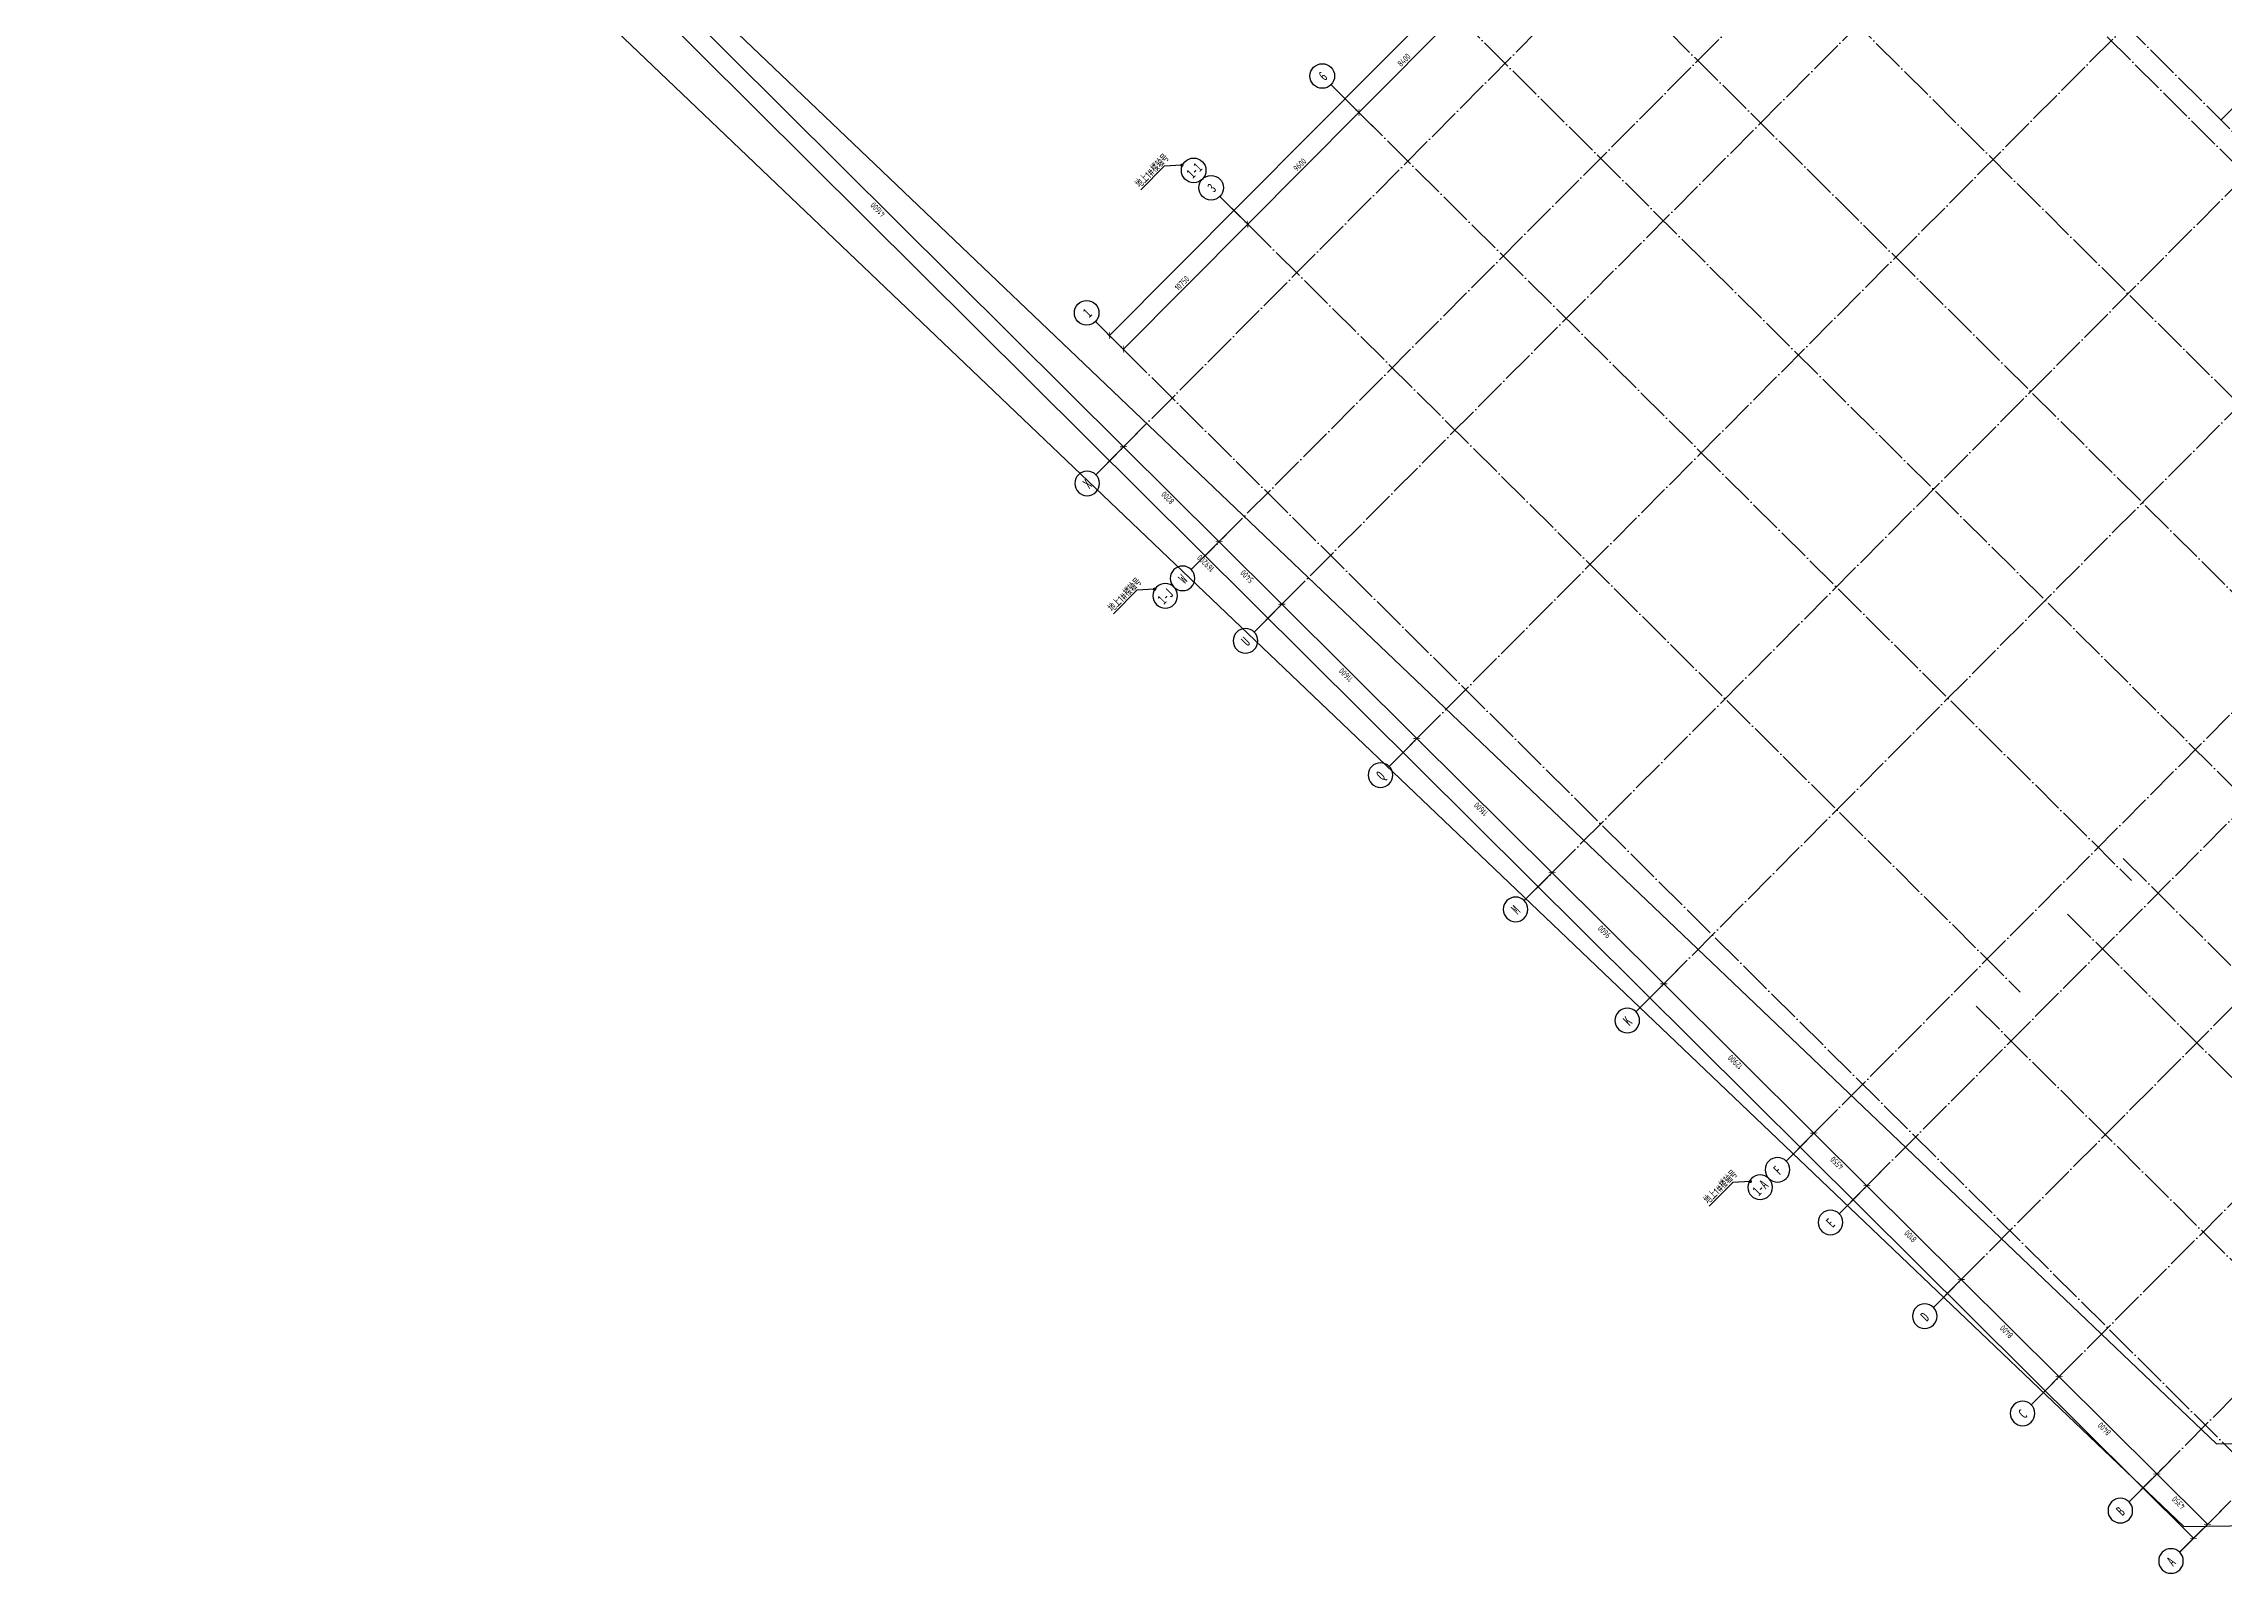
# Model space of a CAD drawing. Extents: x 517634312 to 520012312, y 3499191844 to 3500891844.
# Drawn here: x 518704356 to 518837176, y 3499789872 to 3499883381 of the extents above; entities that cross this region are included whole.
import ezdxf
from ezdxf.enums import TextEntityAlignment as Align

# ---------------------------------------------------------------- set-up
doc = ezdxf.new("R2010")
doc.units = 0
doc.header["$LTSCALE"] = 1000
doc.header["$MEASUREMENT"] = 0
doc.header["$PDMODE"] = 1
doc.linetypes.add('CENTER', pattern=[2, 1.25, -0.25, 0.25, -0.25])
doc.linetypes.add('DOTE', pattern=[2.42, 2, -0.2, 0.02, -0.2])
doc.layers.get('0').update_dxf_attribs({"linetype": 'CONTINUOUS'})
doc.layers.get('DEFPOINTS').update_dxf_attribs({"color": 8, "linetype": 'CONTINUOUS'})
for name, color, linetype in [('AD-AXIS-CRCL', 3, 'CONTINUOUS'), ('AD-AXIS-DIMS', 3, 'CONTINUOUS'), ('AD-AXIS-NUMB', 255, 'CONTINUOUS'), ('AD-INDX', 43, 'CONTINUOUS'), ('XD-AXIS-AXIS', 1, 'CENTER')]:
    doc.layers.add(name, color=color, linetype=linetype)
doc.styles.add('TH-STYLE1', font='', dxfattribs={"width": 0.7})
doc.styles.add('TH-STYLE3', font='tssdeng', dxfattribs={"width": 0.7, "bigfont": 'tssdchn'})
doc.styles.get('TH-STYLE1').set_extended_font_data('STFangsong')
doc.dimstyles.new('TH-DIM100-FINAL', dxfattribs={"dimscale": 100, "dimtxt": 3, "dimasz": 2, "dimexe": 1, "dimexo": 1, "dimgap": 1, "dimtad": 1, "dimdec": 0, "dimdsep": 46, "dimtxsty": 'TH-STYLE3', "dimblk1": 'ARCHTICK', "dimblk2": 'ARCHTICK', "dimsah": 1, "dimcen": -1, "dimdle": 1, "dimclrd": 256, "dimclre": 256, "dimclrt": 256, "dimadec": 0, "dimazin": 0, "dimtfac": 1, "dimtdec": 0, "dimtix": 1, "dimtmove": 2, "dimatfit": 0, "dimldrblk": 'DOT', "dimfxl": 0, "dimtolj": 1, "dimtzin": 0, "dimlwd": -1, "dimlwe": -1, "dimarcsym": 0})
doc.dimstyles.new('TH-DIM150', dxfattribs={"dimscale": 150, "dimtxt": 2.5, "dimasz": 2, "dimexe": 1, "dimexo": 1, "dimgap": 0.8, "dimtad": 1, "dimdec": 0, "dimdsep": 46, "dimtxsty": 'TH-STYLE3', "dimblk1": 'ARCHTICK', "dimblk2": 'ARCHTICK', "dimsah": 1, "dimcen": -1, "dimclrd": 256, "dimclre": 256, "dimclrt": 256, "dimazin": 0, "dimtfac": 1, "dimtdec": 0, "dimtix": 1, "dimtmove": 2, "dimatfit": 0, "dimldrblk": 'ARCHTICK', "dimfxl": 0, "dimtolj": 1, "dimtzin": 0, "dimlwd": -1, "dimlwe": -1, "dimarcsym": 0})

# ---------------------------------------------------------------- blocks, each defined once
blk = doc.blocks.new('sggfdagfdagdaf')
at = {"layer": 'XD-AXIS-AXIS', "linetype": 'DOTE'}
for p, q in [((-1442552, -428324), (-1442552, -534624)), ((-1431802, -428324), (-1431802, -497074)), ((-1422202, -428324), (-1422202, -497074)), ((-1413802, -428324), (-1413802, -534624)), ((-1405402, -428324), (-1405402, -534624)), ((-1397002, -428324), (-1397002, -534624)), ((-1386802, -428324), (-1386802, -534624)), ((-1385502, -428324), (-1385502, -497074)), ((-1449152, -434924), (-1259402, -434924)), ((-1449152, -443124), (-1347902, -443124)), ((-1449152, -448524), (-1385502, -448524)), ((-1449152, -460124), (-1385514, -460124)), ((-1385514, -468274), (-1347902, -468274)), ((-1449152, -471724), (-1385514, -471724)), ((-1449152, -481324), (-1347902, -481324)), ((-1449152, -494224), (-1347902, -494224)), ((-1434302, -495774), (-1434302, -534624)), ((-1426402, -495774), (-1426402, -534624)), ((-1421602, -495774), (-1421602, -534624)), ((-1449152, -498774), (-1259402, -498774)), ((-1449152, -506874), (-1259402, -506874)), ((-1449152, -515274), (-1259402, -515274)), ((-1449152, -523674), (-1259402, -523674)), ((-1449152, -528024), (-1259402, -528024))]:
    blk.add_line(p, q, dxfattribs=at)
blk = doc.blocks.new('_ArchTick')
at = {"color": 0, "linetype": 'ByBlock', "const_width": 0.15}
blk.add_lwpolyline([(-0.5, -0.5), (0.5, 0.5)], dxfattribs=at)
blk = doc.blocks.new('*D643')
at = {"layer": 'AD-AXIS-DIMS', "transparency": 16777216}
for p, q in [((518741060, 3499888577), (518740531, 3499888045)), ((518740637, 3499888151), (518770133, 3499858816)), ((518770556, 3499859242), (518770027, 3499858710))]:
    blk.add_line(p, q, dxfattribs=at)
at = {"layer": 'DEFPOINTS', "color": 0, "transparency": 16777216}
for p in [(518741483, 3499889002), (518770979, 3499859667), (518770133, 3499858816)]:
    blk.add_point(p, dxfattribs=at)
at = {"layer": 'AD-AXIS-DIMS', "transparency": 16777216, "xscale": 300, "yscale": 300, "zscale": 300}
for p, rotation in [((518740637, 3499888151), 135.1572922593425), ((518770133, 3499858816), 315.1572922593425)]:
    blk.add_blockref('_ArchTick', p, dxfattribs=dict(at, rotation=rotation))
at = {"layer": 'AD-AXIS-DIMS', "transparency": 16777216, "insert": (518755168, 3499873266), "char_height": 375, "attachment_point": 5, "rotation": 135.15729, "style": 'TH-STYLE3'}
blk.add_mtext('\\A1;41600', dxfattribs=at)
blk = doc.blocks.new('*D644')
at = {"layer": 'AD-AXIS-DIMS', "transparency": 16777216}
for p, q in [((518770556, 3499859242), (518770027, 3499858710)), ((518770133, 3499858816), (518775947, 3499853034)), ((518776370, 3499853459), (518775841, 3499852928))]:
    blk.add_line(p, q, dxfattribs=at)
at = {"layer": 'DEFPOINTS', "color": 0, "transparency": 16777216}
for p in [(518770979, 3499859667), (518775947, 3499853034), (518776793, 3499853885)]:
    blk.add_point(p, dxfattribs=at)
at = {"layer": 'AD-AXIS-DIMS', "transparency": 16777216, "xscale": 300, "yscale": 300, "zscale": 300}
for p, rotation in [((518770133, 3499858816), 135.1572922593425), ((518775947, 3499853034), 315.1572922593425)]:
    blk.add_blockref('_ArchTick', p, dxfattribs=dict(at, rotation=rotation))
at = {"layer": 'AD-AXIS-DIMS', "transparency": 16777216, "insert": (518772823, 3499855707), "char_height": 375, "attachment_point": 5, "rotation": 135.15729, "style": 'TH-STYLE3'}
blk.add_mtext('\\A1;8200', dxfattribs=at)
blk = doc.blocks.new('*D645')
at = {"layer": 'AD-AXIS-DIMS', "transparency": 16777216}
for p, q in [((518776370, 3499853459), (518775841, 3499852928)), ((518775947, 3499853034), (518779776, 3499849226)), ((518780199, 3499849652), (518779670, 3499849120))]:
    blk.add_line(p, q, dxfattribs=at)
at = {"layer": 'DEFPOINTS', "color": 0, "transparency": 16777216}
for p in [(518776793, 3499853885), (518779776, 3499849226), (518780622, 3499850077)]:
    blk.add_point(p, dxfattribs=at)
at = {"layer": 'AD-AXIS-DIMS', "transparency": 16777216, "xscale": 300, "yscale": 300, "zscale": 300}
for p, rotation in [((518775947, 3499853034), 135.1572922593425), ((518779776, 3499849226), 315.1572922593425)]:
    blk.add_blockref('_ArchTick', p, dxfattribs=dict(at, rotation=rotation))
at = {"layer": 'AD-AXIS-DIMS', "transparency": 16777216, "insert": (518777645, 3499850912), "char_height": 375, "attachment_point": 5, "rotation": 135.15729, "style": 'TH-STYLE3'}
blk.add_mtext('\\A1;5400', dxfattribs=at)
blk = doc.blocks.new('*D646')
at = {"layer": 'AD-AXIS-DIMS', "transparency": 16777216}
for p, q in [((518780199, 3499849652), (518779670, 3499849120)), ((518779776, 3499849226), (518788001, 3499841046)), ((518788424, 3499841472), (518787895, 3499840940))]:
    blk.add_line(p, q, dxfattribs=at)
at = {"layer": 'DEFPOINTS', "color": 0, "transparency": 16777216}
for p in [(518780622, 3499850077), (518788001, 3499841046), (518788847, 3499841897)]:
    blk.add_point(p, dxfattribs=at)
at = {"layer": 'AD-AXIS-DIMS', "transparency": 16777216, "xscale": 300, "yscale": 300, "zscale": 300}
for p, rotation in [((518779776, 3499849226), 135.1572922593425), ((518788001, 3499841046), 315.1572922593425)]:
    blk.add_blockref('_ArchTick', p, dxfattribs=dict(at, rotation=rotation))
at = {"layer": 'AD-AXIS-DIMS', "transparency": 16777216, "insert": (518783672, 3499844918), "char_height": 375, "attachment_point": 5, "rotation": 135.15729, "style": 'TH-STYLE3'}
blk.add_mtext('\\A1;11600', dxfattribs=at)
blk = doc.blocks.new('*D647')
at = {"layer": 'AD-AXIS-DIMS', "transparency": 16777216}
for p, q in [((518788424, 3499841472), (518787895, 3499840940)), ((518788001, 3499841046), (518796226, 3499832866)), ((518796649, 3499833292), (518796120, 3499832760))]:
    blk.add_line(p, q, dxfattribs=at)
at = {"layer": 'DEFPOINTS', "color": 0, "transparency": 16777216}
for p in [(518788847, 3499841897), (518796226, 3499832866), (518797072, 3499833717)]:
    blk.add_point(p, dxfattribs=at)
at = {"layer": 'AD-AXIS-DIMS', "transparency": 16777216, "xscale": 300, "yscale": 300, "zscale": 300}
for p, rotation in [((518788001, 3499841046), 135.1572922593425), ((518796226, 3499832866), 315.1572922593425)]:
    blk.add_blockref('_ArchTick', p, dxfattribs=dict(at, rotation=rotation))
at = {"layer": 'AD-AXIS-DIMS', "transparency": 16777216, "insert": (518791897, 3499836738), "char_height": 375, "attachment_point": 5, "rotation": 135.15729, "style": 'TH-STYLE3'}
blk.add_mtext('\\A1;11600', dxfattribs=at)
blk = doc.blocks.new('*D648')
at = {"layer": 'AD-AXIS-DIMS', "transparency": 16777216}
for p, q in [((518796649, 3499833292), (518796120, 3499832760)), ((518796226, 3499832866), (518803033, 3499826097)), ((518803456, 3499826522), (518802927, 3499825990))]:
    blk.add_line(p, q, dxfattribs=at)
at = {"layer": 'DEFPOINTS', "color": 0, "transparency": 16777216}
for p in [(518797072, 3499833717), (518803879, 3499826948), (518803033, 3499826097)]:
    blk.add_point(p, dxfattribs=at)
at = {"layer": 'AD-AXIS-DIMS', "transparency": 16777216, "xscale": 300, "yscale": 300, "zscale": 300}
for p, rotation in [((518796226, 3499832866), 135.1572922593425), ((518803033, 3499826097), 315.1572922593425)]:
    blk.add_blockref('_ArchTick', p, dxfattribs=dict(at, rotation=rotation))
at = {"layer": 'AD-AXIS-DIMS', "transparency": 16777216, "insert": (518799413, 3499829264), "char_height": 375, "attachment_point": 5, "rotation": 135.15729, "style": 'TH-STYLE3'}
blk.add_mtext('\\A1;9600', dxfattribs=at)
blk = doc.blocks.new('*D649')
at = {"layer": 'AD-AXIS-DIMS', "transparency": 16777216}
for p, q in [((518803456, 3499826522), (518802927, 3499825990)), ((518803033, 3499826097), (518812179, 3499817000)), ((518812603, 3499817426), (518812074, 3499816894))]:
    blk.add_line(p, q, dxfattribs=at)
at = {"layer": 'DEFPOINTS', "color": 0, "transparency": 16777216}
for p in [(518803879, 3499826948), (518812179, 3499817000), (518813026, 3499817851)]:
    blk.add_point(p, dxfattribs=at)
at = {"layer": 'AD-AXIS-DIMS', "transparency": 16777216, "xscale": 300, "yscale": 300, "zscale": 300}
for p, rotation in [((518803033, 3499826097), 135.1572922593425), ((518812179, 3499817000), 315.1572922593425)]:
    blk.add_blockref('_ArchTick', p, dxfattribs=dict(at, rotation=rotation))
at = {"layer": 'AD-AXIS-DIMS', "transparency": 16777216, "insert": (518807389, 3499821330), "char_height": 375, "attachment_point": 5, "rotation": 135.15729, "style": 'TH-STYLE3'}
blk.add_mtext('\\A1;12900', dxfattribs=at)
blk = doc.blocks.new('*D650')
at = {"layer": 'AD-AXIS-DIMS', "transparency": 16777216}
for p, q in [((518812603, 3499817426), (518812074, 3499816894)), ((518812179, 3499817000), (518815406, 3499813792)), ((518815829, 3499814217), (518815300, 3499813685))]:
    blk.add_line(p, q, dxfattribs=at)
at = {"layer": 'DEFPOINTS', "color": 0, "transparency": 16777216}
for p in [(518813026, 3499817851), (518816252, 3499814643), (518815406, 3499813792)]:
    blk.add_point(p, dxfattribs=at)
at = {"layer": 'AD-AXIS-DIMS', "transparency": 16777216, "xscale": 300, "yscale": 300, "zscale": 300}
for p, rotation in [((518812179, 3499817000), 135.1572922593425), ((518815406, 3499813792), 315.1572922593425)]:
    blk.add_blockref('_ArchTick', p, dxfattribs=dict(at, rotation=rotation))
at = {"layer": 'AD-AXIS-DIMS', "transparency": 16777216, "insert": (518813576, 3499815178), "char_height": 375, "attachment_point": 5, "rotation": 135.15729, "style": 'TH-STYLE3'}
blk.add_mtext('\\A1;4550', dxfattribs=at)
blk = doc.blocks.new('*D651')
at = {"layer": 'AD-AXIS-DIMS', "transparency": 16777216}
for p, q in [((518815829, 3499814217), (518815300, 3499813685)), ((518815406, 3499813792), (518821149, 3499808080)), ((518821572, 3499808505), (518821043, 3499807974))]:
    blk.add_line(p, q, dxfattribs=at)
at = {"layer": 'DEFPOINTS', "color": 0, "transparency": 16777216}
for p in [(518816252, 3499814643), (518821149, 3499808080), (518821995, 3499808931)]:
    blk.add_point(p, dxfattribs=at)
at = {"layer": 'AD-AXIS-DIMS', "transparency": 16777216, "xscale": 300, "yscale": 300, "zscale": 300}
for p, rotation in [((518815406, 3499813792), 135.1572922593425), ((518821149, 3499808080), 315.1572922593425)]:
    blk.add_blockref('_ArchTick', p, dxfattribs=dict(at, rotation=rotation))
at = {"layer": 'AD-AXIS-DIMS', "transparency": 16777216, "insert": (518818060, 3499810718), "char_height": 375, "attachment_point": 5, "rotation": 135.15729, "style": 'TH-STYLE3'}
blk.add_mtext('\\A1;8100', dxfattribs=at)
blk = doc.blocks.new('*D652')
at = {"layer": 'AD-AXIS-DIMS', "transparency": 16777216}
for p, q in [((518821572, 3499808505), (518821043, 3499807974)), ((518821149, 3499808080), (518827105, 3499802157)), ((518827528, 3499802582), (518826999, 3499802050))]:
    blk.add_line(p, q, dxfattribs=at)
at = {"layer": 'DEFPOINTS', "color": 0, "transparency": 16777216}
for p in [(518821995, 3499808931), (518827951, 3499803007), (518827105, 3499802157)]:
    blk.add_point(p, dxfattribs=at)
at = {"layer": 'AD-AXIS-DIMS', "transparency": 16777216, "xscale": 300, "yscale": 300, "zscale": 300}
for p, rotation in [((518821149, 3499808080), 135.1572922593425), ((518827105, 3499802157), 315.1572922593425)]:
    blk.add_blockref('_ArchTick', p, dxfattribs=dict(at, rotation=rotation))
at = {"layer": 'AD-AXIS-DIMS', "transparency": 16777216, "insert": (518823910, 3499804900), "char_height": 375, "attachment_point": 5, "rotation": 135.15729, "style": 'TH-STYLE3'}
blk.add_mtext('\\A1;8400', dxfattribs=at)
blk = doc.blocks.new('*D653')
at = {"layer": 'AD-AXIS-DIMS', "transparency": 16777216}
for p, q in [((518827528, 3499802582), (518826999, 3499802050)), ((518827105, 3499802157), (518833061, 3499796233)), ((518833484, 3499796659), (518832955, 3499796127))]:
    blk.add_line(p, q, dxfattribs=at)
at = {"layer": 'DEFPOINTS', "color": 0, "transparency": 16777216}
for p in [(518827951, 3499803007), (518833907, 3499797084), (518833061, 3499796233)]:
    blk.add_point(p, dxfattribs=at)
at = {"layer": 'AD-AXIS-DIMS', "transparency": 16777216, "xscale": 300, "yscale": 300, "zscale": 300}
for p, rotation in [((518827105, 3499802157), 135.1572922593425), ((518833061, 3499796233), 315.1572922593425)]:
    blk.add_blockref('_ArchTick', p, dxfattribs=dict(at, rotation=rotation))
at = {"layer": 'AD-AXIS-DIMS', "transparency": 16777216, "insert": (518829866, 3499798977), "char_height": 375, "attachment_point": 5, "rotation": 135.15729, "style": 'TH-STYLE3'}
blk.add_mtext('\\A1;8400', dxfattribs=at)
blk = doc.blocks.new('*D654')
at = {"layer": 'AD-AXIS-DIMS', "transparency": 16777216}
for p, q in [((518833484, 3499796659), (518832955, 3499796127)), ((518833061, 3499796233), (518836145, 3499793166)), ((518836568, 3499793591), (518836039, 3499793059))]:
    blk.add_line(p, q, dxfattribs=at)
at = {"layer": 'DEFPOINTS', "color": 0, "transparency": 16777216}
for p in [(518833907, 3499797084), (518836145, 3499793166), (518836991, 3499794017)]:
    blk.add_point(p, dxfattribs=at)
at = {"layer": 'AD-AXIS-DIMS', "transparency": 16777216, "xscale": 300, "yscale": 300, "zscale": 300}
for p, rotation in [((518833061, 3499796233), 135.1572922593425), ((518836145, 3499793166), 315.1572922593425)]:
    blk.add_blockref('_ArchTick', p, dxfattribs=dict(at, rotation=rotation))
at = {"layer": 'AD-AXIS-DIMS', "transparency": 16777216, "insert": (518834386, 3499794481), "char_height": 375, "attachment_point": 5, "rotation": 135.15729, "style": 'TH-STYLE3'}
blk.add_mtext('\\A1;4350', dxfattribs=at)
blk = doc.blocks.new('*D655')
at = {"layer": 'AD-AXIS-DIMS', "transparency": 16777216}
for p, q in [((518715752, 3499912054), (518715223, 3499911522)), ((518715329, 3499911628), (518835299, 3499792315)), ((518835722, 3499792740), (518835193, 3499792208))]:
    blk.add_line(p, q, dxfattribs=at)
at = {"layer": 'DEFPOINTS', "color": 0, "transparency": 16777216}
for p in [(518716175, 3499912479), (518836145, 3499793166), (518835299, 3499792315)]:
    blk.add_point(p, dxfattribs=at)
at = {"layer": 'AD-AXIS-DIMS', "transparency": 16777216, "xscale": 300, "yscale": 300, "zscale": 300}
for p, rotation in [((518715329, 3499911628), 135.1572922593425), ((518835299, 3499792315), 315.1572922593425)]:
    blk.add_blockref('_ArchTick', p, dxfattribs=dict(at, rotation=rotation))
at = {"layer": 'AD-AXIS-DIMS', "transparency": 16777216, "insert": (518775132, 3499851718), "char_height": 375, "attachment_point": 5, "rotation": 135.15729, "style": 'TH-STYLE3'}
blk.add_mtext('\\A1;169200', dxfattribs=at)
blk = doc.blocks.new('_A-axiso')
blk.add_circle((0, 0), 0.5)
at = {"layer": 'AD-AXIS-NUMB', "style": 'TH-STYLE1', "width": 0.7}
blk.add_attdef('A', text='', height=0.56, dxfattribs=at).set_placement((-0.25, -0.28), (0.25, -0.28), align=Align.FIT)
blk = doc.blocks.new('*D577')
at = {"layer": 'AD-AXIS-DIMS', "transparency": 16777216}
for p, q in [((518770117, 3499864756), (518777697, 3499872378)), ((518778123, 3499871955), (518777591, 3499872484)), ((518770542, 3499864333), (518770010, 3499864862))]:
    blk.add_line(p, q, dxfattribs=at)
at = {"layer": 'DEFPOINTS', "color": 0, "transparency": 16777216}
for p in [(518777697, 3499872378), (518778548, 3499871532), (518770968, 3499863910)]:
    blk.add_point(p, dxfattribs=at)
at = {"layer": 'AD-AXIS-DIMS', "transparency": 16777216, "xscale": 300, "yscale": 300, "zscale": 300}
for p, rotation in [((518777697, 3499872378), 45.15729225934245), ((518770117, 3499864756), 225.1572922593424)]:
    blk.add_blockref('_ArchTick', p, dxfattribs=dict(at, rotation=rotation))
at = {"layer": 'AD-AXIS-DIMS', "transparency": 16777216, "insert": (518773689, 3499868784), "char_height": 375, "attachment_point": 5, "rotation": 45.15729, "style": 'TH-STYLE3'}
blk.add_mtext('\\A1;10750', dxfattribs=at)
blk = doc.blocks.new('*D578')
at = {"layer": 'AD-AXIS-DIMS', "transparency": 16777216}
for p, q in [((518777697, 3499872378), (518784467, 3499879185)), ((518784892, 3499878762), (518784361, 3499879291)), ((518778123, 3499871955), (518777591, 3499872484))]:
    blk.add_line(p, q, dxfattribs=at)
at = {"layer": 'DEFPOINTS', "color": 0, "transparency": 16777216}
for p in [(518784467, 3499879185), (518785318, 3499878339), (518778548, 3499871532)]:
    blk.add_point(p, dxfattribs=at)
at = {"layer": 'AD-AXIS-DIMS', "transparency": 16777216, "xscale": 300, "yscale": 300, "zscale": 300}
for p, rotation in [((518784467, 3499879185), 45.15729225934245), ((518777697, 3499872378), 225.1572922593424)]:
    blk.add_blockref('_ArchTick', p, dxfattribs=dict(at, rotation=rotation))
at = {"layer": 'AD-AXIS-DIMS', "transparency": 16777216, "insert": (518780864, 3499875999), "char_height": 375, "attachment_point": 5, "rotation": 45.15729, "style": 'TH-STYLE3'}
blk.add_mtext('\\A1;9600', dxfattribs=at)
blk = doc.blocks.new('*D579')
at = {"layer": 'AD-AXIS-DIMS', "transparency": 16777216}
for p, q in [((518784467, 3499879185), (518790390, 3499885141)), ((518790816, 3499884718), (518790284, 3499885247)), ((518784892, 3499878762), (518784361, 3499879291))]:
    blk.add_line(p, q, dxfattribs=at)
at = {"layer": 'DEFPOINTS', "color": 0, "transparency": 16777216}
for p in [(518790390, 3499885141), (518791241, 3499884295), (518785318, 3499878339)]:
    blk.add_point(p, dxfattribs=at)
at = {"layer": 'AD-AXIS-DIMS', "transparency": 16777216, "xscale": 300, "yscale": 300, "zscale": 300}
for p, rotation in [((518790390, 3499885141), 45.15729225934245), ((518784467, 3499879185), 225.1572922593424)]:
    blk.add_blockref('_ArchTick', p, dxfattribs=dict(at, rotation=rotation))
at = {"layer": 'AD-AXIS-DIMS', "transparency": 16777216, "insert": (518787211, 3499882380), "char_height": 375, "attachment_point": 5, "rotation": 45.15729, "style": 'TH-STYLE3'}
blk.add_mtext('\\A1;8400', dxfattribs=at)
blk = doc.blocks.new('*D587')
at = {"layer": 'AD-AXIS-DIMS', "transparency": 16777216}
for p, q in [((518769266, 3499865602), (518833894, 3499930586)), ((518834320, 3499930163), (518833788, 3499930692)), ((518769691, 3499865179), (518769160, 3499865708))]:
    blk.add_line(p, q, dxfattribs=at)
at = {"layer": 'DEFPOINTS', "color": 0, "transparency": 16777216}
for p in [(518833894, 3499930586), (518834745, 3499929740), (518770117, 3499864756)]:
    blk.add_point(p, dxfattribs=at)
at = {"layer": 'AD-AXIS-DIMS', "transparency": 16777216, "xscale": 300, "yscale": 300, "zscale": 300}
for p, rotation in [((518833894, 3499930586), 45.15729225934245), ((518769266, 3499865602), 225.1572922593424)]:
    blk.add_blockref('_ArchTick', p, dxfattribs=dict(at, rotation=rotation))
at = {"layer": 'AD-AXIS-DIMS', "transparency": 16777216, "insert": (518801362, 3499898311), "char_height": 375, "attachment_point": 5, "rotation": 45.15729, "style": 'TH-STYLE3'}
blk.add_mtext('\\A1;91650', dxfattribs=at)
blk = doc.blocks.new('XINDEHAHAHDDAADD')
at = {"layer": 'DEFPOINTS'}
blk.add_lwpolyline([(-140.02, 6.29), (-130.02, -3.5), (-91.96, -3.5), (-51.85, 0), (38.77, 0), (48.77, 10.27), (47.23, 67.2), (49.15, 107.26), (47.27, 176.73), (37.28, 186.46), (-143.72, 186.46)], close=True, dxfattribs=at)
at = {"layer": 'DEFPOINTS', "color": 5}
blk.add_lwpolyline([(-135.06, 8.44), (-127.98, 1.5), (-92.18, 1.5), (-52.06, 5), (36.66, 5), (43.72, 12.25), (42.23, 67.25), (44.15, 107.32), (42.33, 174.57), (35.24, 181.46), (-138.62, 181.46)], close=True, dxfattribs=at)
blk = doc.blocks.new('_DOT')
at = {"color": 0, "linetype": 'ByBlock', "const_width": 0.5}
blk.add_lwpolyline([(-0.25, 0, 1), (0.25, 0, 1)], format="xyb", close=True, dxfattribs=at)

msp = doc.modelspace()

# ---------------------------------------------------------------- linework, layer by layer
at = {"layer": 'AD-AXIS-CRCL'}
for points in [[(518782765.1, 3499880877.5), (518785317.7, 3499878338.9)], [(518775995.6, 3499874070.7), (518778548.1, 3499871532.1)], [(518768415.1, 3499866448.4), (518770967.6, 3499863909.8)], [(518770979.3, 3499859667.2), (518768440.7, 3499857114.7)], [(518776793.5, 3499853884.9), (518774254.9, 3499851332.3)], [(518780622.3, 3499850077), (518778083.7, 3499847524.4)], [(518788847.2, 3499841897.1), (518786308.6, 3499839344.6)], [(518797072.2, 3499833717.2), (518794533.6, 3499831164.7)], [(518803879, 3499826947.7), (518801340.4, 3499824395.1)], [(518813025.7, 3499817851.1), (518810487.1, 3499815298.5)], [(518816251.8, 3499814642.6), (518813713.3, 3499812090)], [(518821995.1, 3499808930.8), (518819456.5, 3499806378.2)], [(518827951.1, 3499803007.4), (518825412.5, 3499800454.8)], [(518833907.1, 3499797084), (518831368.5, 3499794531.5)], [(518836991.4, 3499794016.6), (518834452.8, 3499791464)]]:
    msp.add_lwpolyline(points, dxfattribs=at)

# ---------------------------------------------------------------- block references
at = {"color": 2, "rotation": 45.15729226668541}
msp.add_blockref('sggfdagfdagdaf', (519481947.8, 3501191321.3), dxfattribs=at)
at = {"layer": 'AD-AXIS-CRCL'}
ref = msp.add_blockref('_A-axiso', (518782233.4, 3499881406.4), dxfattribs=dict(at, xscale=1500, yscale=1500, rotation=45.1572922595618))
ref.add_attrib('A', '6', dxfattribs={"layer": 'AD-AXIS-NUMB', "height": 625, "rotation": 45.157293, "style": 'TH-STYLE1', "width": 0.7}).set_placement((518782624.5, 3499881050.5), align=Align.BOTTOM_CENTER)
ref = msp.add_blockref('_A-axiso', (518774400.2, 3499875657.3), dxfattribs=dict(at, xscale=1500, yscale=1500, rotation=45.1572922595618))
ref.add_attrib('A', '1-1', dxfattribs={"layer": 'AD-AXIS-NUMB', "height": 625, "rotation": 45.157293, "style": 'TH-STYLE1', "width": 0.7}).set_placement((518774791.4, 3499875301.4), align=Align.BOTTOM_CENTER)
ref = msp.add_blockref('_A-axiso', (518775463.8, 3499874599.5), dxfattribs=dict(at, xscale=1500, yscale=1500, rotation=45.1572922595618))
ref.add_attrib('A', '3', dxfattribs={"layer": 'AD-AXIS-NUMB', "height": 625, "rotation": 45.157293, "style": 'TH-STYLE1', "width": 0.7}).set_placement((518775855, 3499874243.7), align=Align.BOTTOM_CENTER)
ref = msp.add_blockref('_A-axiso', (518767883.3, 3499866977.3), dxfattribs=dict(at, xscale=1500, yscale=1500, rotation=45.1572922595618))
ref.add_attrib('A', '1', dxfattribs={"layer": 'AD-AXIS-NUMB', "height": 625, "rotation": 45.157293, "style": 'TH-STYLE1', "width": 0.7}).set_placement((518768274.5, 3499866621.5), align=Align.BOTTOM_CENTER)
ref = msp.add_blockref('_A-axiso', (518767911.8, 3499856582.9), dxfattribs=dict(at, xscale=-1500, yscale=1500, rotation=45.15729225836559))
ref.add_attrib('A', 'X', dxfattribs={"layer": 'AD-AXIS-NUMB', "height": 625, "rotation": 45.157293, "style": 'TH-STYLE1', "width": 0.7}).set_placement((518768273.6, 3499856197.4), align=Align.BOTTOM_CENTER)
ref = msp.add_blockref('_A-axiso', (518773726, 3499850800.5), dxfattribs=dict(at, xscale=-1500, yscale=1500, rotation=45.15729225836559))
ref.add_attrib('A', 'W', dxfattribs={"layer": 'AD-AXIS-NUMB', "height": 625, "rotation": 45.157293, "style": 'TH-STYLE1', "width": 0.7}).set_placement((518774087.7, 3499850415.1), align=Align.BOTTOM_CENTER)
ref = msp.add_blockref('_A-axiso', (518772668.3, 3499849737), dxfattribs=dict(at, xscale=-1500, yscale=1500, rotation=45.15729225836559))
ref.add_attrib('A', '1-J', dxfattribs={"layer": 'AD-AXIS-NUMB', "height": 625, "rotation": 45.157293, "style": 'TH-STYLE1', "width": 0.7}).set_placement((518773030, 3499849351.5), align=Align.BOTTOM_CENTER)
ref = msp.add_blockref('_A-axiso', (518777554.9, 3499846992.7), dxfattribs=dict(at, xscale=-1500, yscale=1500, rotation=45.15729225836559))
ref.add_attrib('A', 'U', dxfattribs={"layer": 'AD-AXIS-NUMB', "height": 625, "rotation": 45.157293, "style": 'TH-STYLE1', "width": 0.7}).set_placement((518777916.6, 3499846607.2), align=Align.BOTTOM_CENTER)
ref = msp.add_blockref('_A-axiso', (518785779.8, 3499838812.8), dxfattribs=dict(at, xscale=-1500, yscale=1500, rotation=45.15729225836559))
ref.add_attrib('A', 'Q', dxfattribs={"layer": 'AD-AXIS-NUMB', "height": 625, "rotation": 45.157293, "style": 'TH-STYLE1', "width": 0.7}).set_placement((518786141.5, 3499838427.3), align=Align.BOTTOM_CENTER)
ref = msp.add_blockref('_A-axiso', (518794004.7, 3499830632.9), dxfattribs=dict(at, xscale=-1500, yscale=1500, rotation=45.15729225836559))
ref.add_attrib('A', 'M', dxfattribs={"layer": 'AD-AXIS-NUMB', "height": 625, "rotation": 45.157293, "style": 'TH-STYLE1', "width": 0.7}).set_placement((518794366.4, 3499830247.4), align=Align.BOTTOM_CENTER)
ref = msp.add_blockref('_A-axiso', (518800811.5, 3499823863.3), dxfattribs=dict(at, xscale=-1500, yscale=1500, rotation=45.15729225836559))
ref.add_attrib('A', 'K', dxfattribs={"layer": 'AD-AXIS-NUMB', "height": 625, "rotation": 45.157293, "style": 'TH-STYLE1', "width": 0.7}).set_placement((518801173.3, 3499823477.9), align=Align.BOTTOM_CENTER)
ref = msp.add_blockref('_A-axiso', (518809958.2, 3499814766.7), dxfattribs=dict(at, xscale=-1500, yscale=1500, rotation=45.15729225836559))
ref.add_attrib('A', 'F', dxfattribs={"layer": 'AD-AXIS-NUMB', "height": 625, "rotation": 45.157293, "style": 'TH-STYLE1', "width": 0.7}).set_placement((518810319.9, 3499814381.3), align=Align.BOTTOM_CENTER)
ref = msp.add_blockref('_A-axiso', (518808900.5, 3499813703.1), dxfattribs=dict(at, xscale=-1500, yscale=1500, rotation=45.15729225836559))
ref.add_attrib('A', '1-A', dxfattribs={"layer": 'AD-AXIS-NUMB', "height": 625, "rotation": 45.157293, "style": 'TH-STYLE1', "width": 0.7}).set_placement((518809262.2, 3499813317.7), align=Align.BOTTOM_CENTER)
ref = msp.add_blockref('_A-axiso', (518813184.4, 3499811558.2), dxfattribs=dict(at, xscale=-1500, yscale=1500, rotation=45.15729225836559))
ref.add_attrib('A', 'E', dxfattribs={"layer": 'AD-AXIS-NUMB', "height": 625, "rotation": 45.157293, "style": 'TH-STYLE1', "width": 0.7}).set_placement((518813546.1, 3499811172.8), align=Align.BOTTOM_CENTER)
ref = msp.add_blockref('_A-axiso', (518818927.6, 3499805846.4), dxfattribs=dict(at, xscale=-1500, yscale=1500, rotation=45.15729225836559))
ref.add_attrib('A', 'D', dxfattribs={"layer": 'AD-AXIS-NUMB', "height": 625, "rotation": 45.157293, "style": 'TH-STYLE1', "width": 0.7}).set_placement((518819289.4, 3499805461), align=Align.BOTTOM_CENTER)
ref = msp.add_blockref('_A-axiso', (518824883.6, 3499799923), dxfattribs=dict(at, xscale=-1500, yscale=1500, rotation=45.15729225836559))
ref.add_attrib('A', 'C', dxfattribs={"layer": 'AD-AXIS-NUMB', "height": 625, "rotation": 45.157293, "style": 'TH-STYLE1', "width": 0.7}).set_placement((518825245.4, 3499799537.6), align=Align.BOTTOM_CENTER)
ref = msp.add_blockref('_A-axiso', (518830839.6, 3499793999.7), dxfattribs=dict(at, xscale=-1500, yscale=1500, rotation=45.15729225836559))
ref.add_attrib('A', 'B', dxfattribs={"layer": 'AD-AXIS-NUMB', "height": 625, "rotation": 45.157293, "style": 'TH-STYLE1', "width": 0.7}).set_placement((518831201.3, 3499793614.2), align=Align.BOTTOM_CENTER)
ref = msp.add_blockref('_A-axiso', (518833924, 3499790932.2), dxfattribs=dict(at, xscale=-1500, yscale=1500, rotation=45.15729225836559))
ref.add_attrib('A', 'A', dxfattribs={"layer": 'AD-AXIS-NUMB', "height": 625, "rotation": 45.157293, "style": 'TH-STYLE1', "width": 0.7}).set_placement((518834285.7, 3499790546.8), align=Align.BOTTOM_CENTER)
at = {"layer": 'DEFPOINTS', "xscale": 999.9999999999997, "yscale": 999.9999999999997, "zscale": 999.9999999999997, "rotation": 45.15729225934247}
msp.add_blockref('XINDEHAHAHDDAADD', (518937909.5, 3499887885.3), dxfattribs=at)

# ---------------------------------------------------------------- texts
at = {"layer": 'AD-INDX', "style": 'TH-STYLE3', "width": 0.7}
for p in [(518771141.7, 3499874554.6, 0), (518769477.8, 3499848722.2, 0), (518805760.6, 3499812638.1, 0)]:
    msp.add_text('地上1#楼轴号', height=450, rotation=45.157293, dxfattribs=at).set_placement(p)

# ---------------------------------------------------------------- dimensions: what is measured, and where the dimension line sits
at = {"layer": 'AD-AXIS-DIMS'}
for base, p1, p2, angle, picture, middle in [((518833894.1, 3499930586.2), (518770116.8, 3499864756), (518834745, 3499929740), 45.157292, '*D587', (518801362, 3499898311.1)), ((518770133.1, 3499858816.4), (518741483, 3499889002), (518770979.3, 3499859667.2), 135.157292, '*D643', (518755168.1, 3499873265.7)), ((518790390.2, 3499885141.1), (518785317.7, 3499878338.9), (518791241.1, 3499884294.9), 45.157292, '*D579', (518787210.5, 3499882379.9)), ((518784466.9, 3499879185.1), (518778548.1, 3499871532.1), (518785317.7, 3499878338.9), 45.157292, '*D578', (518780864, 3499875998.5)), ((518777697.3, 3499872378.3), (518770967.6, 3499863909.8), (518778548.1, 3499871532.1), 45.157292, '*D577', (518773689, 3499868784)), ((518775947.3, 3499853034), (518770979.3, 3499859667.2), (518776793.5, 3499853884.9), 135.157292, '*D644', (518772823.3, 3499855707.2)), ((518779776.1, 3499849226.2), (518776793.5, 3499853884.9), (518780622.3, 3499850077), 135.157292, '*D645', (518777644.9, 3499850912.1)), ((518788001, 3499841046.3), (518780622.3, 3499850077), (518788847.2, 3499841897.1), 135.157292, '*D646', (518783671.7, 3499844918.2)), ((518796226, 3499832866.4), (518788847.2, 3499841897.1), (518797072.2, 3499833717.2), 135.157292, '*D647', (518791896.7, 3499836738.3)), ((518803032.8, 3499826096.8), (518797072.2, 3499833717.2), (518803879, 3499826947.7), 135.157292, '*D648', (518799412.5, 3499829263.6)), ((518812179.5, 3499817000.2), (518803879, 3499826947.7), (518813025.7, 3499817851.1), 135.157292, '*D649', (518807389.3, 3499821330.5)), ((518815405.6, 3499813791.7), (518813025.7, 3499817851.1), (518816251.8, 3499814642.6), 135.157292, '*D650', (518813575.7, 3499815177.9)), ((518821148.9, 3499808079.9), (518816251.8, 3499814642.6), (518821995.1, 3499808930.8), 135.157292, '*D651', (518818060.4, 3499810717.8)), ((518827104.9, 3499802156.5), (518821995.1, 3499808930.8), (518827951.1, 3499803007.4), 135.157292, '*D652', (518823910.1, 3499804900.2)), ((518833060.9, 3499796233.2), (518827951.1, 3499803007.4), (518833907.1, 3499797084), 135.157292, '*D653', (518829866, 3499798976.8)), ((518836145.2, 3499793165.7), (518833907.1, 3499797084), (518836991.4, 3499794016.6), 135.157292, '*D654', (518834386.2, 3499794481.4))]:
    dim = msp.add_linear_dim(base=base, p1=p1, p2=p2, angle=angle, dimstyle='TH-DIM150', dxfattribs=at)
    dim.commit()
    dim.dimension.update_dxf_attribs({"geometry": picture, "text_midpoint": middle})
dim = msp.add_linear_dim(base=(518835299, 3499792314.8), p1=(518716174.7, 3499912479.3), p2=(518836145.2, 3499793165.7), angle=135.157292, dimstyle='TH-DIM150', dxfattribs=at)
dim.commit()
dim.dimension.update_dxf_attribs({"geometry": '*D655', "text_midpoint": (518775132.4, 3499851718.3), "dimtype": 160})

# ---------------------------------------------------------------- leaders
at = {"layer": 'AD-INDX'}
for points in [[(518773681.8, 3499875968.4), (518772610.2, 3499875910.7, 0), (518771178.5, 3499874471.1, 0)], [(518772017.9, 3499850136), (518770946.3, 3499850078.3, 0), (518769514.6, 3499848638.7, 0)], [(518808300.7, 3499814051.9), (518807229.1, 3499813994.2, 0), (518805797.4, 3499812554.6, 0)]]:
    msp.add_leader(points, dimstyle='TH-DIM100-FINAL', dxfattribs=at)

doc.saveas('drawing.dxf')
